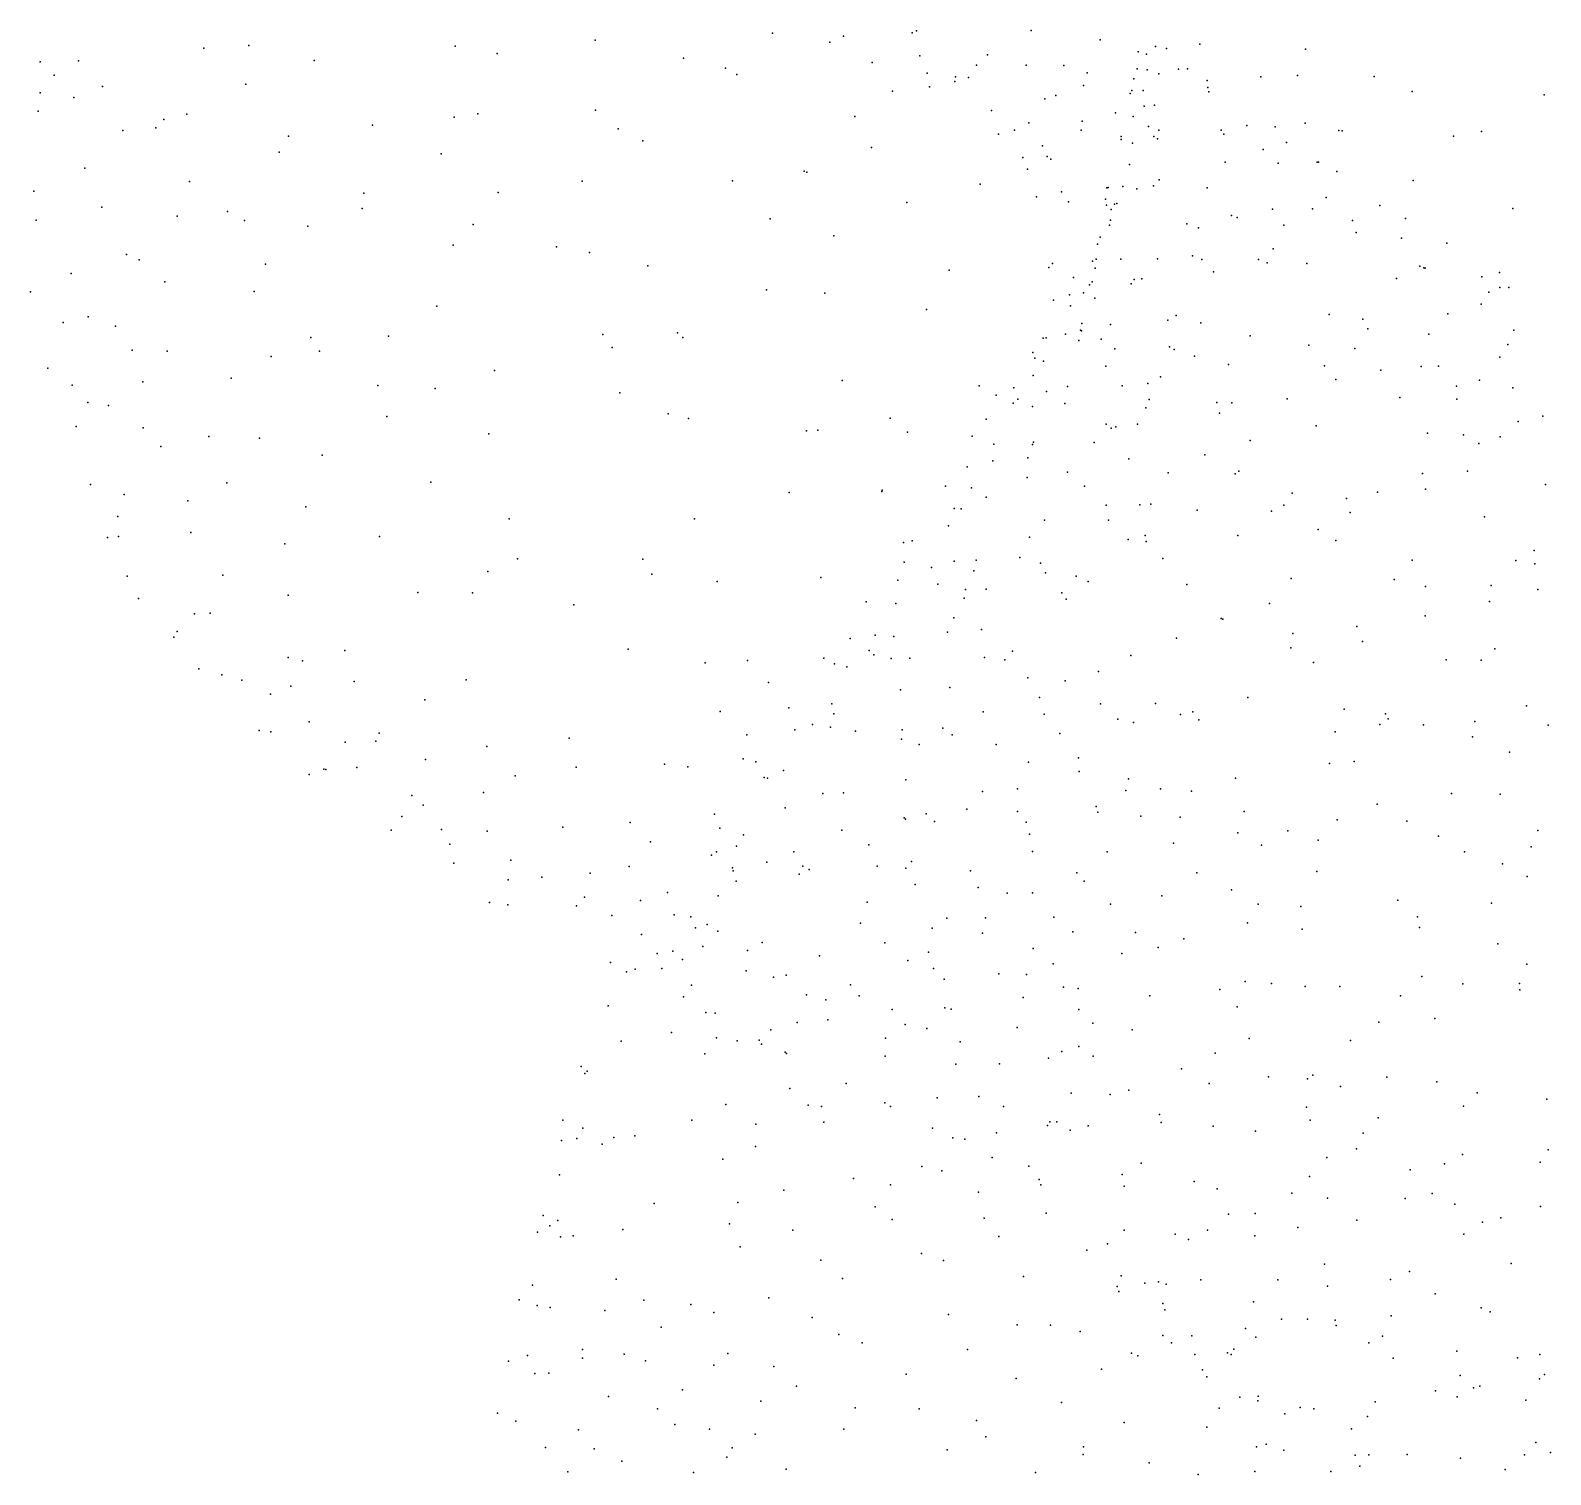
# Model space of a CAD drawing. Header units: metres. Extents: x -23.9 to 23.9, y -27.4 to 27.4.
# Drawn here: x -20.17 to -14.67, y -10.47 to -5.25 of the extents above; entities that cross this region are included whole.
import ezdxf

# ---------------------------------------------------------------- set-up
doc = ezdxf.new("R2010")
doc.units = ezdxf.units.M

msp = doc.modelspace()

# ---------------------------------------------------------------- linework, layer by layer
for p in [(-17.4826, -5.2594, 1.32), (-17.2254, -5.2699, -5.2909), (-16.9777, -5.2573, 6.3436), (-16.9615, -5.251, -5.2844), (-16.5473, -5.2489, 2.834), (-19.5409, -5.3136, -4.3242), (-19.3781, -5.3039, -0.8945), (-18.6308, -5.3053, -4.9712), (-18.4786, -5.3327, 0.2189), (-18.1242, -5.2839, 0.5984), (-17.275, -5.291, 1.6576), (-16.2968, -5.2831, 9.9234), (-16.16, -5.3267, 11.5103), (-16.1302, -5.3346, 5.1108), (-16.0972, -5.3072, 4.3788), (-16.0572, -5.3138, 13.0419), (-15.937, -5.2981, -5.2135), (-15.5549, -5.3167, -5.1874), (-20.1328, -5.3625, -3.1257), (-19.9938, -5.3589, -2.1978), (-19.1417, -5.3575, -0.5796), (-17.8051, -5.3497, 0.9183), (-17.6534, -5.3857, -5.2838), (-17.1221, -5.3647, 6.8329), (-16.9497, -5.3405, 8.2988), (-16.7442, -5.3752, 6.3202), (-16.7044, -5.3377, 8.7436), (-16.5654, -5.3749, 6.0444), (-16.4293, -5.3763, 5.7907), (-16.1635, -5.3881, 11.8971), (-16.0137, -5.3896, 13.6735), (-15.9819, -5.3883, 13.9229), (-20.0819, -5.411, -2.4906), (-19.3882, -5.4438, -4.5814), (-17.6115, -5.4084, 1.1088), (-16.9233, -5.4031, 7.7373), (-16.8229, -5.4342, 6.588), (-16.8208, -5.4163, 8.5376), (-16.7733, -5.4193, -5.3184), (-16.344, -5.4028, 9.7141), (-16.1754, -5.4238, 10.7469), (-16.1277, -5.3915, 12.4001), (-16.0847, -5.4059, 3.5192), (-15.9104, -5.43, 4.6236), (-15.7161, -5.4163, 14.6088), (-15.5833, -5.4123, 14.8334), (-15.3061, -5.4157, 15.3234), (-20.1319, -5.4753, -3.3729), (-20.0109, -5.492, -3.5979), (-19.9072, -5.4522, -1.9265), (-17.0482, -5.4688, 1.8437), (-16.9146, -5.4531, 7.171), (-16.4971, -5.4967, 6.2477), (-16.4572, -5.4838, 9.3325), (-16.3571, -5.4485, 2.8557), (-16.1894, -5.4772, 11.1139), (-16.1822, -5.4665, 10.4273), (-16.1422, -5.4657, 5.4916), (-15.9077, -5.4549, 14.3439), (-15.9038, -5.4713, 5.0555), (-15.1689, -5.4698, -5.1973), (-14.6904, -5.4824, 15.5926), (-20.1398, -5.5412, -2.8671), (-19.6016, -5.5521, -1.1764), (-18.5488, -5.551, 0.1067), (-18.1234, -5.5374, 0.5538), (-16.6901, -5.5388, 8.1889), (-16.2419, -5.5475, 10.0258), (-16.1382, -5.5235, 12.8064), (-16.1009, -5.5197, -5.2924), (-19.7143, -5.6013, -1.4276), (-19.6845, -5.5706, -4.1685), (-18.9303, -5.5912, -0.2996), (-18.6345, -5.563, -5.0248), (-18.0411, -5.6054, -5.2548), (-17.1847, -5.5602, -5.3782), (-16.6079, -5.6093, 8.465), (-16.5557, -5.5836, 6.5957), (-16.3656, -5.6092, 9.5298), (-16.3629, -5.5774, -5.3311), (-16.1775, -5.5605, 12.0951), (-16.123, -5.597, 13.4465), (-16.0853, -5.6094, 13.7849), (-15.8593, -5.6097, 3.5939), (-15.7662, -5.5929, 3.8193), (-15.6637, -5.5982, 4.9478), (-15.5554, -5.585, 15.1943), (-19.8339, -5.6107, -1.7046), (-19.2344, -5.6311, -4.7106), (-17.9522, -5.6481, 0.7116), (-16.6651, -5.6242, 7.3193), (-16.2217, -5.6441, 10.6424), (-16.2216, -5.6328, 11.6504), (-16.1803, -5.6565, 13.1748), (-16.1034, -5.6323, 3.0421), (-16.0904, -5.6412, 5.8727), (-15.8505, -5.6247, 14.7504), (-15.6227, -5.6546, 4.1625), (-15.4339, -5.6105, -5.264), (-15.4224, -5.6116, 15.4361), (-15.0188, -5.632, 15.5652), (-14.9174, -5.6142, -5.2412), (-19.2674, -5.6897, -0.6822), (-18.6821, -5.6954, -0.0584), (-17.1251, -5.6727, 1.6144), (-16.5769, -5.7084, 7.0626), (-16.5058, -5.6665, 9.0823), (-16.4889, -5.7053, 2.1473), (-16.4758, -5.7149, 6.8028), (-15.7075, -5.6792, -5.3068), (-19.9708, -5.7476, -3.6059), (-17.3685, -5.758, -5.4246), (-17.3587, -5.7611, 1.3076), (-16.5605, -5.7505, 8.7487), (-16.1915, -5.7338, 6.3167), (-15.8453, -5.7258, 5.6398), (-15.6534, -5.7288, 5.285), (-15.5127, -5.7251, 3.9552), (-15.5071, -5.7255, 4.4342), (-15.4414, -5.7594, 4.9673), (-20.1548, -5.8299, -2.4879), (-19.5926, -5.7959, -4.2956), (-18.1714, -5.7947, 0.4575), (-17.6275, -5.7933, -5.3803), (-16.7314, -5.8056, 1.8549), (-16.2732, -5.8187, 12.9377), (-16.2687, -5.8175, 12.6749), (-16.2151, -5.8132, 6.578), (-16.1653, -5.8222, 2.558), (-16.1043, -5.8115, 14.6449), (-16.0837, -5.789, -5.3704), (-15.9106, -5.8179, 6.0147), (-15.1647, -5.7918, 15.6797), (-18.962, -5.8376, -4.9045), (-18.4757, -5.8352, 0.1328), (-16.997, -5.8709, -5.4701), (-16.5283, -5.851, 8.3959), (-16.4368, -5.833, 7.3795), (-16.4116, -5.8696, 8.1128), (-16.2783, -5.8596, 9.652), (-16.2741, -5.8813, 10.8989), (-16.2458, -5.8776, 14.3754), (-16.2369, -5.8745, 2.3107), (-15.4791, -5.8538, -5.3394), (-15.2855, -5.8826, 4.3313), (-20.1469, -5.9359, -2.9528), (-19.9092, -5.8882, -1.8133), (-19.6367, -5.9206, -1.1696), (-19.4542, -5.9036, -4.5247), (-19.3926, -5.937, -0.8448), (-18.968, -5.8932, -0.3927), (-17.4908, -5.9305, 1.1372), (-16.2601, -5.9349, 12.2771), (-16.2576, -5.8965, 11.7521), (-15.8216, -5.918, 3.0967), (-15.8015, -5.926, 15.3506), (-15.6742, -5.8957, 5.7798), (-15.5287, -5.8944, 15.6844), (-15.3842, -5.9368, 5.3434), (-15.1924, -5.9298, 4.9045), (-14.8049, -5.8937, -5.3284), (-19.1646, -5.9574, -4.8025), (-18.566, -5.9506, -5.1459), (-17.261, -5.9921, 1.2562), (-16.2642, -5.9538, 13.9439), (-15.9835, -5.9482, 15.103), (-15.9415, -5.9633, 2.7617), (-15.6333, -5.953, 3.305), (-15.3714, -5.9794, 3.5927), (-18.6384, -6.0254, -0.0713), (-18.2649, -6.0323, -5.3053), (-16.3074, -6.0225, 7.934), (-16.2973, -5.9971, 10.6776), (-15.6719, -6.0395, -5.4101), (-15.2076, -6.0003, 15.8538), (-15.0428, -6.0187, 4.1478), (-19.8207, -6.0599, -1.5845), (-19.7744, -6.0785, -3.8855), (-19.317, -6.0944, -4.6518), (-18.145, -6.0519, 0.4384), (-17.9338, -6.1001, 0.649), (-16.4701, -6.0922, 8.5099), (-16.3247, -6.0832, 9.1695), (-16.3116, -6.0761, 13.4303), (-16.2223, -6.0764, 14.9175), (-16.0896, -6.0748, 6.7881), (-15.9635, -6.0643, -5.4415), (-15.9291, -6.0776, 6.5457), (-15.724, -6.0781, 15.6708), (-15.6935, -6.0896, 6.2012), (-15.5497, -6.0921, 5.984), (-15.1409, -6.1013, 5.332), (-20.0206, -6.1288, -2.0286), (-19.6819, -6.1588, -1.3448), (-16.844, -6.1157, 1.5222), (-16.4831, -6.1063, 1.8353), (-16.3941, -6.1423, 14.2905), (-16.3266, -6.1588, 9.9384), (-16.3156, -6.109, 11.4325), (-16.1744, -6.1503, 7.6692), (-16.1471, -6.1472, 7.409), (-15.887, -6.122, 2.579), (-15.2253, -6.1468, 5.5643), (-15.1267, -6.1083, -5.3139), (-15.1211, -6.1091, 3.6423), (-14.9168, -6.1405, 16.0243), (-14.853, -6.1251, 4.0022), (-20.1678, -6.1947, -2.6478), (-19.3588, -6.1935, -0.8705), (-17.5042, -6.1871, 0.9428), (-17.2939, -6.1998, -5.5386), (-16.4087, -6.206, 13.9165), (-16.3572, -6.1986, 8.81), (-16.3358, -6.1692, 10.925), (-16.1856, -6.166, 15.1434), (-14.8915, -6.1957, 3.7576), (-14.8509, -6.1794, 4.9965), (-14.8192, -6.1795, 4.6189), (-18.697, -6.2463, -0.1718), (-16.9256, -6.2586, -5.5784), (-16.4658, -6.2249, 14.69), (-16.4046, -6.2447, 12.1778), (-16.3166, -6.2169, 11.7605), (-14.9186, -6.2387, -5.2637), (-20.0489, -6.3058, -3.0913), (-19.9586, -6.285, -3.4277), (-19.8602, -6.3192, -1.7876), (-16.3636, -6.3096, 10.6203), (-16.2599, -6.3132, 1.8775), (-16.0521, -6.2969, 15.5222), (-16.0227, -6.2796, 6.9784), (-15.9329, -6.3064, -5.4384), (-15.4687, -6.2771, 2.8222), (-15.3467, -6.2936, -5.3348), (-15.0397, -6.2739, 3.3939), (-19.1536, -6.3603, -0.6778), (-18.8728, -6.3551, -4.9818), (-18.097, -6.3484, 0.4314), (-17.827, -6.3434, 0.6148), (-17.8077, -6.3602, -5.4709), (-16.5031, -6.3617, 12.3899), (-16.4932, -6.3613, 1.6452), (-16.4229, -6.3474, 15.0569), (-16.3744, -6.3708, 10.2965), (-16.3684, -6.3332, -5.5137), (-16.3654, -6.3354, 11.258), (-16.294, -6.3656, 9.6756), (-15.7546, -6.3532, 2.2561), (-15.3284, -6.3282, 16.1118), (-15.108, -6.3475, 5.6708), (-14.8005, -6.3327, 16.1829), (-19.7995, -6.4054, -3.714), (-19.6732, -6.4088, -1.4441), (-19.2964, -6.429, -0.9144), (-19.1217, -6.4091, -4.7638), (-18.0625, -6.3957, -5.4275), (-16.5409, -6.4145, 12.654), (-16.5333, -6.4344, 13.7875), (-16.2439, -6.4012, 8.9324), (-16.0469, -6.394, 2.0008), (-16.0291, -6.4034, 7.4413), (-15.9562, -6.4276, 15.8377), (-15.5423, -6.3877, 2.48), (-15.3758, -6.3994, 6.1563), (-14.8508, -6.431, 5.3925), (-14.8228, -6.3856, 3.4384), (-20.1053, -6.4706, -2.703), (-18.4892, -6.4796, 0.0036), (-16.5028, -6.4453, 13.1716), (-16.277, -6.4638, 8.669), (-15.8327, -6.4576, 6.9413), (-15.4853, -6.462, 6.4133), (-15.2817, -6.4776, 2.5707), (-15.1359, -6.4652, 16.2208), (-15.0731, -6.4633, -5.269), (-20.0167, -6.5325, -2.2102), (-19.7609, -6.5203, -1.6772), (-19.4417, -6.5065, -4.3926), (-18.9105, -6.5336, -0.4461), (-18.7035, -6.5448, -5.0927), (-17.2305, -6.5148, 0.9101), (-16.7351, -6.5341, -5.5553), (-16.6101, -6.5417, 14.0322), (-16.5392, -6.4968, 12.9226), (-16.415, -6.537, 11.0204), (-16.2173, -6.5345, 15.6252), (-16.1254, -6.526, 7.7497), (-16.0791, -6.5026, -5.445), (-15.4451, -6.5117, 2.1645), (-15.0086, -6.5362, 2.8039), (-14.9249, -6.5143, 5.6241), (-14.8043, -6.5423, 3.1235), (-19.96, -6.5946, -3.2548), (-18.0353, -6.5598, 0.3197), (-16.674, -6.5689, 15.0186), (-16.6116, -6.5974, 13.5184), (-16.5957, -6.5832, 12.2585), (-16.4913, -6.5554, 15.275), (-16.4254, -6.5987, 10.6285), (-16.1197, -6.5846, 1.7337), (-15.8751, -6.5947, 7.1581), (-15.821, -6.5965, -5.3895), (-15.6208, -6.5814, 16.2293), (-15.2128, -6.5773, 2.3018), (-15.0073, -6.583, 5.8479), (-19.8854, -6.6063, -1.9742), (-18.8783, -6.6461, -4.9291), (-17.8603, -6.6365, -5.465), (-17.787, -6.6527, 0.4181), (-17.0568, -6.6516, -5.5801), (-16.7097, -6.6547, 14.6045), (-16.5421, -6.6088, 11.8778), (-16.1323, -6.6141, 15.8517), (-15.8652, -6.6334, 16.1615), (-14.6958, -6.6439, 5.4542), (-20.0027, -6.6813, -2.4368), (-19.7595, -6.6869, -3.6909), (-18.5091, -6.7085, -0.1034), (-17.3604, -6.6972, 0.6701), (-17.3189, -6.6951, -5.5328), (-16.9942, -6.7024, 0.9772), (-16.2751, -6.673, 8.2862), (-16.2578, -6.6877, -5.4527), (-16.2411, -6.6831, 9.3947), (-16.1617, -6.6729, 8.7879), (-15.5162, -6.6792, 6.613), (-15.1126, -6.7058, 1.9742), (-14.7855, -6.6638, 2.6863), (-19.6965, -6.754, -1.6541), (-19.5225, -6.7176, -4.174), (-19.3385, -6.7234, -4.5283), (-16.7599, -6.7168, 14.8427), (-16.6823, -6.7451, 13.2692), (-16.5422, -6.7474, 15.4702), (-16.5384, -6.7384, 11.4717), (-16.3187, -6.7401, 9.8759), (-15.7541, -6.7329, 6.9939), (-14.9831, -6.7123, 16.3922), (-14.9269, -6.7431, 2.1425), (-14.85, -6.7189, -5.2036), (-19.1127, -6.7857, -0.8571), (-16.6862, -6.8063, 12.1095), (-16.5594, -6.7956, 1.28), (-16.1941, -6.7985, 9.1233), (-15.9191, -6.7848, 7.3717), (-16.7784, -6.8276, 14.0771), (-16.5615, -6.8667, 11.2223), (-16.4159, -6.8474, 10.4833), (-16.051, -6.8495, -5.3906), (-15.8089, -6.8524, 16.3041), (-15.7962, -6.8439, 1.501), (-15.1311, -6.8521, 6.1297), (-14.9684, -6.8427, 1.8313), (-19.9498, -6.8915, -2.8843), (-19.8283, -6.9277, -2.0073), (-19.4575, -6.8856, -1.3918), (-18.7185, -6.8827, -4.9578), (-17.422, -6.9209, 0.4675), (-17.0875, -6.917, -5.5224), (-17.0866, -6.9125, 0.7493), (-16.8573, -6.8979, 14.5576), (-16.7629, -6.9038, 13.0792), (-16.3541, -6.8972, 10.1131), (-15.603, -6.9229, 16.4318), (-15.2944, -6.9189, 16.4787), (-15.1203, -6.9079, -5.2331), (-14.6866, -6.892, 1.9717), (-19.5985, -6.9511, -3.9268), (-19.1712, -6.9728, -1.0476), (-16.825, -6.9786, -5.487), (-16.8004, -6.9791, 12.3383), (-16.7098, -6.9376, 11.8535), (-16.2758, -6.9657, 9.6441), (-16.1535, -6.9647, 8.2786), (-16.1143, -6.9626, 7.9587), (-15.9461, -6.9843, 1.2543), (-15.6325, -6.9659, -5.3041), (-15.4065, -6.9418, 6.5047), (-19.8519, -7.0073, -2.2665), (-18.436, -7.0152, -5.0548), (-17.7656, -7.0153, -5.403), (-16.4983, -7.02, 15.9049), (-16.2671, -7.021, 16.1956), (-15.6774, -6.988, 7.0032), (-15.3929, -6.9932, -5.2618), (-14.9072, -7.0086, 1.6343), (-19.8884, -7.0838, -3.177), (-19.8485, -7.0793, -2.6045), (-19.5872, -7.0655, -1.672), (-18.9042, -7.0796, -4.7166), (-16.8467, -7.0411, 15.3604), (-16.5535, -7.0815, 0.932), (-16.1958, -7.0903, 9.1723), (-16.134, -7.0762, 8.7931), (-15.7987, -7.0756, 7.2943), (-15.5083, -7.0547, 6.7149), (-15.4449, -7.0946, 16.567), (-19.2476, -7.1064, -4.4774), (-17.0087, -7.1008, 14.5695), (-16.9781, -7.0953, 14.2979), (-16.1304, -7.098, -5.357), (-14.7268, -7.1297, -5.1331), (-18.4053, -7.1605, -0.4063), (-17.9521, -7.1622, -5.2293), (-17.0059, -7.1728, 15.0815), (-16.9072, -7.192, 12.6991), (-16.8251, -7.169, 15.5768), (-16.755, -7.2041, 11.4176), (-16.7465, -7.165, 0.7595), (-16.5881, -7.1551, 10.8394), (-16.5133, -7.1765, 16.0991), (-16.071, -7.1587, 0.9809), (-15.1684, -7.1655, -5.1951), (-14.7937, -7.1664, 1.303), (-14.7246, -7.1783, 5.6661), (-19.8174, -7.2235, -3.3665), (-19.471, -7.2199, -3.994), (-18.5127, -7.206, -4.8868), (-17.919, -7.2155, -0.0764), (-17.6827, -7.2429, 0.0612), (-17.3078, -7.2283, 0.3367), (-17.0293, -7.2381, 13.7422), (-16.8846, -7.2515, 11.9145), (-16.4952, -7.2105, 10.4052), (-16.3839, -7.2232, 9.9497), (-16.3412, -7.2426, 16.2829), (-15.9836, -7.2533, 16.4444), (-15.6064, -7.2312, 1.0598), (-15.2342, -7.2347, 16.6177), (-15.1197, -7.26, 1.0543), (-14.8829, -7.2568, 5.8754), (-19.7765, -7.3041, -2.9854), (-19.2358, -7.2918, -4.2692), (-18.7666, -7.282, -0.8077), (-18.5681, -7.2836, -0.6507), (-16.7896, -7.3029, 0.5614), (-16.7844, -7.2718, -5.4264), (-16.7104, -7.2696, 11.1567), (-16.4357, -7.2836, 0.6988), (-16.4207, -7.3061, -5.3636), (-14.8891, -7.3145, 16.5213), (-14.7143, -7.2715, 1.055), (-19.5743, -7.3591, -3.6647), (-19.5179, -7.3564, -1.8356), (-18.2013, -7.327, -0.3981), (-17.1444, -7.3162, 14.3268), (-17.0364, -7.3219, 13.1805), (-15.6845, -7.3225, 7.2254), (-15.1212, -7.3661, 0.8052), (-19.6369, -7.4237, -2.7187), (-16.8271, -7.3735, 15.8385), (-16.7266, -7.4163, 16.1258), (-15.8591, -7.376, 7.5993), (-15.8531, -7.3788, 0.7211), (-15.369, -7.4047, 0.71), (-19.6489, -7.4439, -3.3792), (-17.2021, -7.4489, 14.8208), (-17.1118, -7.4361, 15.1912), (-17.0441, -7.4414, 12.3574), (-16.8501, -7.4262, 11.484), (-16.0211, -7.4475, 8.1526), (-15.6003, -7.43, -5.1997), (-15.348, -7.4597, 6.6196), (-19.2351, -7.5179, -3.9943), (-19.1828, -7.5292, -1.5281), (-19.0303, -7.4917, -4.3424), (-18.0047, -7.4867, -0.3897), (-17.5732, -7.5278, -0.0834), (-17.2967, -7.5203, 14.5592), (-17.1335, -7.4922, 12.8856), (-17.1166, -7.5075, 12.5971), (-17.0534, -7.5215, 0.1857), (-16.9862, -7.5203, 15.6629), (-16.7154, -7.5172, 10.8401), (-16.6423, -7.5261, 10.5456), (-16.6142, -7.4947, 0.3745), (-16.1859, -7.5098, 0.5215), (-15.6071, -7.4826, 16.6709), (-15.0454, -7.5253, 16.5753), (-14.9183, -7.5265, -4.9883), (-14.8699, -7.4863, 5.9615), (-19.559, -7.5578, -3.0635), (-19.4754, -7.58, -2.5411), (-17.726, -7.5362, -5.114), (-17.2587, -7.54, 13.8022), (-17.2141, -7.5515, 13.2592), (-16.303, -7.5683, 9.162), (-15.5251, -7.5354, 6.9658), (-19.4024, -7.5995, -3.5743), (-19.2258, -7.6213, -1.8363), (-18.996, -7.6042, -1.3533), (-18.5906, -7.5985, -4.592), (-17.4979, -7.6074, -5.1936), (-17.0203, -7.6342, 11.7818), (-16.8414, -7.6258, 11.1798), (-16.5591, -7.5909, 10.1365), (-16.4235, -7.602, 9.5919), (-19.2987, -7.6496, -2.0933), (-18.7412, -7.671, -1.149), (-17.4232, -7.6994, 14.3933), (-17.2677, -7.6848, -0.0469), (-16.5173, -7.6624, 9.8782), (-16.2956, -7.685, 0.3205), (-16.097, -7.684, 8.1916), (-15.7627, -7.6618, 7.4197), (-14.755, -7.6924, 5.781), (-19.1596, -7.7506, -3.7753), (-17.6726, -7.7131, -0.3773), (-17.2615, -7.7215, -5.2503), (-16.7203, -7.7137, 0.1348), (-16.4995, -7.7222, -5.2737), (-16.2331, -7.7402, 8.6529), (-16.1764, -7.753, 16.4936), (-16.0065, -7.7235, 7.835), (-15.9622, -7.7138, 0.4195), (-15.9409, -7.7429, 16.5812), (-15.415, -7.7043, 6.6589), (-15.2649, -7.7213, 6.3311), (-15.2552, -7.7395, -4.9654), (-14.9414, -7.7489, 16.5528), (-19.3401, -7.7812, -2.9072), (-19.2977, -7.7858, -3.1553), (-18.9061, -7.7912, -1.5106), (-18.2183, -7.8093, -4.6687), (-17.5752, -7.7973, -5.0295), (-17.4016, -7.779, 13.4544), (-17.3379, -7.7597, 14.9021), (-17.2728, -7.7699, 12.3365), (-17.1829, -7.7843, 11.9519), (-17.0143, -7.7793, -0.0355), (-16.8664, -7.7731, 16.144), (-16.8326, -7.7971, 10.9134), (-16.4429, -7.7919, 9.4112), (-15.4473, -7.7861, 16.651), (-15.2861, -7.7598, 0.4696), (-15.1281, -7.7604, 6.0591), (-14.9507, -7.8048, 0.441), (-14.6765, -7.7619, 16.4749), (-19.029, -7.8242, -1.9033), (-18.9175, -7.8203, -4.1154), (-18.5159, -7.839, -1.1794), (-17.0159, -7.8123, -5.3124), (-16.9522, -7.8317, 11.2842), (-16.6736, -7.8323, 16.3027), (-14.8161, -7.8593, -4.8012), (-18.9871, -7.9149, -3.6802), (-18.7378, -7.8867, -4.3117), (-18.1934, -7.9139, -1.0345), (-17.8732, -7.9035, -4.7979), (-17.7887, -7.9126, -0.7273), (-17.5886, -7.8844, -0.5391), (-17.5431, -7.8951, 14.0213), (-16.557, -7.896, 9.7147), (-16.3763, -7.8807, 0.1116), (-15.4682, -7.901, -4.9379), (-15.3784, -7.8934, 6.5007), (-19.1589, -7.9409, -2.5941), (-19.1056, -7.9212, -2.3566), (-19.0994, -7.9225, -3.2642), (-18.4139, -7.9457, -4.474), (-17.5135, -7.952, 14.548), (-17.5005, -7.9534, 13.1459), (-17.4432, -7.9257, 12.7695), (-17.0002, -7.9593, 16.0455), (-16.3729, -7.9293, 8.9482), (-16.1952, -7.9564, 8.2097), (-15.8075, -7.9542, 7.2977), (-18.7883, -8.016, -3.9398), (-18.5285, -8.0061, -1.5221), (-17.3002, -8.009, 11.8839), (-17.226, -8.0069, 15.7435), (-16.7233, -8.0018, 10.2138), (-16.5967, -7.9921, -0.0729), (-16.2043, -7.9984, 16.5175), (-16.079, -7.9929, 0.1208), (-15.9668, -8.0006, -5.0095), (-15.026, -8.009, 5.8713), (-14.8499, -8.0113, 16.5355), (-18.7471, -8.0521, -2.0016), (-17.6924, -8.0841, -0.8802), (-17.4367, -8.0608, 12.2265), (-16.9266, -8.0828, -5.0445), (-16.7798, -8.0665, -0.2215), (-16.597, -8.075, 16.3771), (-16.3123, -8.0564, 8.5364), (-16.306, -8.0772, -5.0538), (-15.776, -8.0742, 16.6124), (-15.2951, -8.0478, -4.8246), (-18.8239, -8.0929, -3.4964), (-18.68, -8.1398, -3.7497), (-18.2414, -8.1305, -1.4238), (-17.9977, -8.1147, -1.1509), (-17.6737, -8.1353, 13.5388), (-17.0065, -8.0972, -0.3797), (-17.0014, -8.1022, 10.9671), (-16.8965, -8.11, 10.6859), (-16.5657, -8.1127, 9.4545), (-16.15, -8.0916, 7.8476), (-16.0077, -8.095, 7.5354), (-15.4397, -8.1047, 0.1556), (-15.1879, -8.1096, 0.1794), (-18.8624, -8.142, -3.1594), (-18.6502, -8.1925, -2.2517), (-18.5149, -8.1455, -4.2309), (-17.9237, -8.1847, -4.4785), (-17.5879, -8.1592, 12.6883), (-17.2319, -8.1425, -4.8388), (-17.1342, -8.1951, 11.1544), (-16.5535, -8.1565, -5.0381), (-16.0322, -8.189, -0.0404), (-15.799, -8.1513, 0.0755), (-15.6185, -8.1448, -4.8552), (-15.5083, -8.1781, 6.5897), (-15.0728, -8.1635, 16.607), (-14.7142, -8.1432, 5.559), (-17.703, -8.2323, 13.105), (-17.6859, -8.2202, 14.3746), (-17.6133, -8.2002, 14.6516), (-17.4059, -8.2208, 11.8072), (-16.5424, -8.2192, 9.2201), (-16.2722, -8.22, 8.1559), (-15.7138, -8.1963, 6.9362), (-14.9796, -8.2208, 0.1068), (-14.7379, -8.2027, -4.6329), (-18.6358, -8.2611, -3.1983), (-18.4292, -8.2509, -3.8988), (-18.1425, -8.2974, -1.7471), (-18.0014, -8.2728, -1.4519), (-17.628, -8.2777, -1.0862), (-17.6246, -8.2892, 12.4491), (-17.5036, -8.2581, 15.2635), (-17.3863, -8.3012, -0.9347), (-17.3731, -8.272, 15.7496), (-17.3508, -8.2838, 11.5633), (-17.1044, -8.2725, -0.6842), (-17.0006, -8.2795, 16.0617), (-16.9795, -8.2558, -4.8236), (-16.767, -8.2891, 16.2509), (-16.3818, -8.2964, -0.2723), (-15.9481, -8.2967, -4.8604), (-15.5132, -8.2912, -0.0132), (-14.8416, -8.2633, 16.5424), (-18.4392, -8.3219, -3.4644), (-18.318, -8.3114, -2.0658), (-17.6146, -8.3263, 14.9224), (-16.9672, -8.338, 10.4935), (-16.7389, -8.3492, 9.8031), (-16.3553, -8.3266, -4.8915), (-15.8228, -8.3574, -0.1155), (-14.7524, -8.3093, 0.0903), (-18.5073, -8.4032, -2.6688), (-18.4401, -8.4119, -2.9504), (-18.1626, -8.3839, -3.9721), (-17.961, -8.3967, -4.1822), (-17.8623, -8.368, 13.7055), (-17.6798, -8.3796, -4.3667), (-17.1401, -8.4024, 10.8302), (-16.6334, -8.37, -4.8497), (-16.5427, -8.3691, 9.0179), (-16.2594, -8.4091, 7.8488), (-16.074, -8.3797, -0.2303), (-15.7258, -8.4093, 16.582), (-15.2209, -8.3947, 5.9085), (-14.8816, -8.4064, 5.5299), (-18.1925, -8.4162, -3.6954), (-18.0646, -8.4505, -2.0636), (-17.8387, -8.4479, 14.1988), (-17.7787, -8.4558, 12.7001), (-16.852, -8.4606, 9.9978), (-16.7124, -8.4586, -0.633), (-16.465, -8.4561, 8.5969), (-15.5715, -8.4185, -4.7102), (-15.1498, -8.4553, -0.1141), (-17.9572, -8.5194, 13.5298), (-17.7615, -8.4953, 14.6439), (-17.7196, -8.4828, -1.6087), (-17.6811, -8.5068, 12.0429), (-17.1641, -8.4778, 15.94), (-16.9054, -8.497, -0.8291), (-16.7236, -8.514, 9.5205), (-16.3965, -8.5098, -0.5204), (-16.17, -8.5126, -4.7329), (-15.7645, -8.4774, 6.7971), (-15.5665, -8.4995, 6.431), (-15.1423, -8.4946, 5.6446), (-17.8439, -8.5799, -2.0852), (-17.7349, -8.5626, -4.0017), (-17.5732, -8.5777, 15.5362), (-17.5203, -8.5484, -1.4807), (-17.0765, -8.5499, 10.426), (-16.5402, -8.5701, 16.4485), (-16.088, -8.5667, 16.5548), (-15.995, -8.5346, 7.1559), (-14.8588, -8.553, 16.5582), (-18.0687, -8.621, -2.4709), (-17.9, -8.5884, 12.8922), (-17.8089, -8.6095, 12.3477), (-17.313, -8.5962, -4.2854), (-16.9936, -8.6135, -1.049), (-16.918, -8.5828, 16.1441), (-16.468, -8.6259, 8.3782), (-16.2193, -8.5885, 7.5065), (-14.7537, -8.6267, 0.0568), (-18.0108, -8.6543, -2.8619), (-17.9798, -8.6452, 14.0085), (-17.8828, -8.6422, 14.414), (-17.5777, -8.6511, 11.5423), (-17.4796, -8.6738, -3.9903), (-17.433, -8.6666, 11.1466), (-16.9003, -8.6428, 9.823), (-16.8613, -8.6808, -4.3929), (-16.6643, -8.6614, 9.0914), (-16.5644, -8.6637, -4.5463), (-15.7726, -8.6897, 16.5535), (-15.133, -8.6707, 5.4253), (-17.8044, -8.7447, 11.9687), (-17.7757, -8.7025, -3.3651), (-17.3596, -8.7377, 10.8424), (-17.2003, -8.7019, -1.414), (-17.1696, -8.7415, -4.1467), (-16.4296, -8.7095, 8.113), (-16.3775, -8.7147, -0.7413), (-16.1181, -8.7411, 7.2046), (-15.864, -8.7184, -4.5516), (-15.6777, -8.6961, -0.38), (-15.5562, -8.7069, 6.2444), (-15.4307, -8.7076, 5.9405), (-15.2106, -8.7415, 16.5673), (-14.9849, -8.6977, -0.0661), (-14.7802, -8.6964, 5.0433), (-14.7788, -8.72, -4.4036), (-18.0775, -8.7769, 13.8154), (-17.2895, -8.7562, -1.7118), (-17.0501, -8.7909, 9.9637), (-16.8597, -8.7852, -1.1737), (-16.8364, -8.7889, 9.4206), (-16.5759, -8.7476, -0.9101), (-16.3744, -8.791, 7.7846), (-15.8012, -8.781, 6.615), (-17.7244, -8.8018, -2.4571), (-17.6909, -8.8035, -3.0547), (-17.3934, -8.8378, -3.6669), (-17.2831, -8.8286, 15.749), (-17.0025, -8.8448, -1.5109), (-16.3243, -8.8402, -4.4537), (-15.2896, -8.8359, -0.2521), (-15.0861, -8.8234, 5.1965), (-18.0299, -8.9057, 14.1596), (-17.8478, -8.8733, 14.8341), (-17.6852, -8.8927, 15.3307), (-17.6106, -8.9037, 11.2128), (-17.5309, -8.9014, 15.5581), (-17.4895, -8.8647, -3.3334), (-17.0743, -8.8939, -1.753), (-16.9242, -8.86, -4.1064), (-16.8037, -8.9082, 16.1608), (-16.5982, -8.8554, 8.5731), (-16.1814, -8.864, -0.8069), (-15.7577, -8.8961, -0.6167), (-15.3919, -8.9032, 5.5118), (-17.7279, -8.9507, 11.4358), (-17.5229, -8.9157, 10.9688), (-17.4372, -8.9449, -2.994), (-17.4321, -8.9495, -2.5995), (-17.0749, -8.9589, -3.6975), (-16.4362, -8.9422, 16.4518), (-16.375, -8.9241, -0.9906), (-16.323, -8.9589, 7.3879), (-15.8818, -8.9481, -4.3702), (-18.1756, -8.9972, 13.1865), (-18.1534, -9.0132, 12.8065), (-16.8195, -8.989, -1.6218), (-16.662, -8.9876, -4.0608), (-16.4843, -8.9666, 7.9801), (-16.0036, -9.0053, 16.4652), (-18.1618, -9.0217, 13.7842), (-17.2165, -9.058, -2.7943), (-15.9026, -9.0587, -0.8804), (-15.6879, -9.0348, 6.0631), (-15.5476, -9.0413, 5.6864), (-15.5277, -9.0277, 16.4832), (-15.4273, -9.0695, -4.2932), (-15.2605, -9.0353, 5.1176), (-15.0793, -9.0526, -0.3094), (-17.4199, -9.077, 10.4411), (-17.077, -9.1283, 15.8507), (-16.8872, -9.1098, -1.9636), (-16.7367, -9.1056, 8.6468), (-16.4027, -9.0932, -4.0678), (-16.2612, -9.0985, -1.1341), (-16.1936, -9.0825, 7.0601), (-14.9336, -9.0926, 4.7238), (-14.6814, -9.1153, -4.3266), (-17.6521, -9.1346, 10.9406), (-17.3533, -9.1367, 10.1729), (-17.306, -9.1414, 15.6877), (-17.0556, -9.1415, -2.4459), (-16.6471, -9.1415, -3.6878), (-16.0827, -9.1711, -4.1858), (-15.551, -9.1444, -0.7402), (-15.2916, -9.182, 16.4471), (-14.9826, -9.1403, -4.3454), (-18.2412, -9.1904, 13.38), (-18.1692, -9.2194, 13.9974), (-17.7753, -9.1905, 11.1641), (-17.5435, -9.2052, 15.5012), (-17.2968, -9.1977, 9.9285), (-16.9035, -9.2198, -2.2358), (-16.672, -9.237, 16.187), (-16.4876, -9.2106, 7.6621), (-16.48, -9.1965, -1.6169), (-16.4537, -9.197, 16.3535), (-16.4059, -9.2275, 7.3166), (-16.3404, -9.2117, -3.8343), (-16.0769, -9.1995, 6.7598), (-15.888, -9.2128, 6.2868), (-15.7348, -9.2308, 5.8574), (-15.5381, -9.1904, 5.4121), (-15.3463, -9.2383, 4.9611), (-18.2461, -9.2643, 13.1293), (-18.1906, -9.2576, 12.3648), (-18.0986, -9.2783, 14.3461), (-18.0572, -9.2538, 11.7817), (-17.9814, -9.2481, 14.7691), (-17.5447, -9.2861, 10.4178), (-16.8305, -9.2554, -2.5041), (-16.7865, -9.2602, -3.2406), (-15.3698, -9.2944, -0.5818), (-17.6626, -9.3319, 10.6444), (-16.6884, -9.3255, -2.9181), (-16.1488, -9.3464, 16.3454), (-15.4767, -9.326, -4.2555), (-15.0515, -9.3492, 4.371), (-14.9865, -9.3148, 16.3654), (-14.7057, -9.3427, 3.5729), (-14.6769, -9.2981, 0.057), (-18.2532, -9.3887, 12.7355), (-17.1893, -9.4026, 9.3181), (-16.9428, -9.3585, 15.9071), (-16.8704, -9.3743, 8.5488), (-16.5549, -9.3576, -3.3677), (-16.2177, -9.3881, 6.8529), (-15.5405, -9.3947, 16.3669), (-15.1757, -9.3709, 4.6051), (-17.4417, -9.4446, 9.8949), (-17.0559, -9.425, 8.9403), (-16.737, -9.4514, 8.0811), (-16.5178, -9.4057, -2.1056), (-16.5117, -9.4249, 7.4664), (-16.2107, -9.4296, -3.7019), (-15.9578, -9.4124, 6.1345), (-15.8736, -9.4399, 5.869), (-15.6045, -9.4554, -0.8005), (-15.0962, -9.4563, -0.3403), (-17.9109, -9.4925, 11.1025), (-17.6081, -9.4891, 10.2901), (-17.1111, -9.5043, 15.7611), (-15.4743, -9.473, 4.8088), (-15.1935, -9.4741, 16.335), (-15.0141, -9.4949, 3.8869), (-14.7042, -9.5033, 3.2795), (-18.3132, -9.5364, 13.0038), (-18.2597, -9.5536, 12.2625), (-17.6379, -9.5657, 15.3162), (-17.0501, -9.5504, 8.72), (-16.7172, -9.5456, 16.0587), (-16.4925, -9.5277, 16.2235), (-15.8332, -9.5309, -4.0291), (-15.7361, -9.5283, -1.0127), (-15.3687, -9.553, 4.5654), (-14.9142, -9.5599, -4.3122), (-14.8481, -9.5441, 16.2001), (-18.3336, -9.5961, 13.2694), (-18.2881, -9.5735, 13.6276), (-18.2496, -9.6128, 14.0311), (-18.2037, -9.61, 12.0219), (-18.0246, -9.5866, 11.3407), (-17.409, -9.5894, 9.6447), (-16.6634, -9.6119, 7.6302), (-16.2108, -9.5893, 6.498), (-16.0266, -9.6034, -3.7359), (-15.9777, -9.6231, -1.5439), (-15.9085, -9.5892, 16.2863), (-15.7376, -9.6094, 5.2306), (-15.5821, -9.5795, -4.2004), (-14.9816, -9.6038, 3.6637), (-17.5995, -9.649, 10.0935), (-16.9432, -9.6733, 8.2984), (-16.3455, -9.6613, -3.1856), (-16.2709, -9.6384, -2.3262), (-17.3079, -9.6975, 9.255), (-16.8646, -9.6985, 8.0594), (-15.4863, -9.7125, -0.8363), (-14.8109, -9.7098, 3.1979), (-18.3514, -9.7882, 12.5471), (-18.0479, -9.7657, 14.6839), (-17.2292, -9.7639, 8.9711), (-16.575, -9.7569, 7.2519), (-16.2208, -9.754, -2.6771), (-16.1356, -9.7803, 6.0646), (-16.0869, -9.7759, -2.0046), (-16.0583, -9.784, 16.1956), (-15.9333, -9.7683, 5.5431), (-15.654, -9.7691, -1.1417), (-15.2468, -9.7679, -4.2512), (-15.1787, -9.7389, 3.8495), (-18.3995, -9.841, 13.0222), (-17.9488, -9.842, 10.938), (-17.4967, -9.8334, 9.6165), (-16.2354, -9.7921, -2.9716), (-16.2304, -9.8108, 6.29), (-15.4744, -9.7912, 16.2385), (-15.0854, -9.8194, -0.3776), (-18.3346, -9.8612, 13.7151), (-18.2872, -9.8681, 12.2331), (-18.0893, -9.8799, 11.4639), (-17.7789, -9.858, 10.3505), (-17.6951, -9.8872, 10.0929), (-16.8455, -9.8938, 15.8767), (-16.0711, -9.8542, -3.312), (-16.0634, -9.877, -2.4506), (-15.7424, -9.8481, 16.2135), (-15.2449, -9.8994, -0.6743), (-14.9186, -9.8699, -4.2913), (-14.8858, -9.8846, -0.1662), (-17.8854, -9.9402, 14.8947), (-17.3388, -9.9052, 15.553), (-16.5972, -9.9308, 16.056), (-16.477, -9.9329, 7.0617), (-16.3701, -9.9549, 6.7015), (-15.7712, -9.9442, -3.6763), (-15.6419, -9.911, 4.6696), (-15.5467, -9.9111, -3.9234), (-15.447, -9.9149, 4.1815), (-15.444, -9.9342, -0.9841), (-17.2427, -9.9661, 8.7881), (-17.1582, -9.9962, 8.5277), (-16.0708, -9.9699, -3.0074), (-16.0387, -9.9959, 5.6458), (-15.9652, -9.9708, -2.1647), (-15.7347, -9.9756, -1.5572), (-15.3249, -9.997, -4.0348), (-15.2761, -9.9729, 16.0845), (-18.438, -10.0632, 13.1593), (-18.3697, -10.0428, 12.4761), (-18.1703, -10.021, 14.3065), (-18.1702, -10.0517, 11.7022), (-18.0194, -10.0379, 14.5712), (-17.9422, -10.0613, 10.8181), (-17.644, -10.0353, 9.7946), (-16.7774, -10.0201, 7.6388), (-16.1843, -10.0333, 16.0823), (-16.1609, -10.0437, 5.9491), (-15.9543, -10.0381, 5.3922), (-15.8362, -10.0321, 5.0868), (-15.8232, -10.0389, -3.4008), (-15.8134, -10.019, -1.8377), (-15.2374, -10.0518, 3.5726), (-15.0071, -10.0266, 3.1339), (-14.7869, -10.0508, 2.6871), (-14.7069, -10.0382, 0.1051), (-18.3426, -10.1078, 13.6497), (-18.292, -10.1057, 12.1493), (-17.6957, -10.0777, 15.1206), (-17.4775, -10.0823, 9.295), (-16.9991, -10.1104, 8.0645), (-16.292, -10.0915, 6.4658), (-15.9273, -10.0937, -2.3828), (-15.9114, -10.1195, 16.0643), (-14.9953, -10.1144, -4.2203), (-14.6903, -10.1108, 15.819), (-17.8079, -10.1659, 10.2546), (-17.3959, -10.1532, 8.998), (-16.6014, -10.1255, 7.2993), (-15.0844, -10.1705, -0.7034), (-14.947, -10.1595, -0.5018), (-14.9243, -10.1532, 15.8891), (-14.7077, -10.1266, -4.2923), (-18.0763, -10.1909, 11.28), (-17.5246, -10.2077, 15.2942), (-16.4373, -10.2121, 15.8992), (-15.7915, -10.1926, -3.0921), (-15.7274, -10.2065, 4.6683), (-15.7256, -10.1898, -2.0347), (-15.3024, -10.2102, 15.9505), (-15.0061, -10.1913, 2.9097), (-14.7572, -10.2036, -0.2786), (-18.4775, -10.2508, 12.8078), (-18.4118, -10.2797, 12.5518), (-17.8985, -10.2348, 10.5747), (-17.1836, -10.2311, 15.4966), (-16.9519, -10.2352, 15.6431), (-16.745, -10.2779, 7.5741), (-16.2101, -10.2844, 6.2403), (-15.8667, -10.2327, -2.6306), (-15.6289, -10.2536, -3.3252), (-15.5742, -10.2302, -3.7205), (-15.5248, -10.2348, -1.5512), (-15.3305, -10.2631, -1.1914), (-18.1843, -10.3106, 13.9826), (-17.8357, -10.2922, 14.6884), (-17.7107, -10.3085, 9.8179), (-17.545, -10.3265, 9.212), (-17.2251, -10.3082, 8.4974), (-16.7106, -10.3371, 15.7103), (-15.9119, -10.3011, 5.1202), (-15.3886, -10.3078, 3.742), (-18.3039, -10.3746, 12.1378), (-18.1279, -10.3794, 11.441), (-17.6294, -10.3769, 14.9886), (-16.851, -10.3832, 7.7772), (-16.3579, -10.3732, 6.8288), (-15.7323, -10.3726, -2.7823), (-15.6972, -10.3627, 15.8565), (-15.6332, -10.3845, -2.2826), (-14.7213, -10.357, 2.082), (-14.6677, -10.3935, 1.7723), (-18.028, -10.4249, 14.2274), (-17.6475, -10.4104, 9.5418), (-16.3591, -10.4004, 15.7361), (-16.1197, -10.4311, 5.9626), (-15.3748, -10.4029, -3.9579), (-15.3575, -10.443, -1.6098), (-15.3253, -10.4017, 3.5182), (-15.1869, -10.4003, 15.7474), (-14.9932, -10.4135, -4.2779), (-14.7617, -10.4018, -0.4696), (-18.2239, -10.4637, 11.8341), (-17.7681, -10.4651, 10.0278), (-17.4336, -10.4531, 8.8971), (-16.5319, -10.465, 7.1627), (-15.9428, -10.4731, 5.3122), (-15.7373, -10.4616, 4.5301), (-15.463, -10.462, -1.9793), (-14.8317, -10.4544, -4.4584)]:
    msp.add_point(p)

doc.saveas('drawing.dxf')
